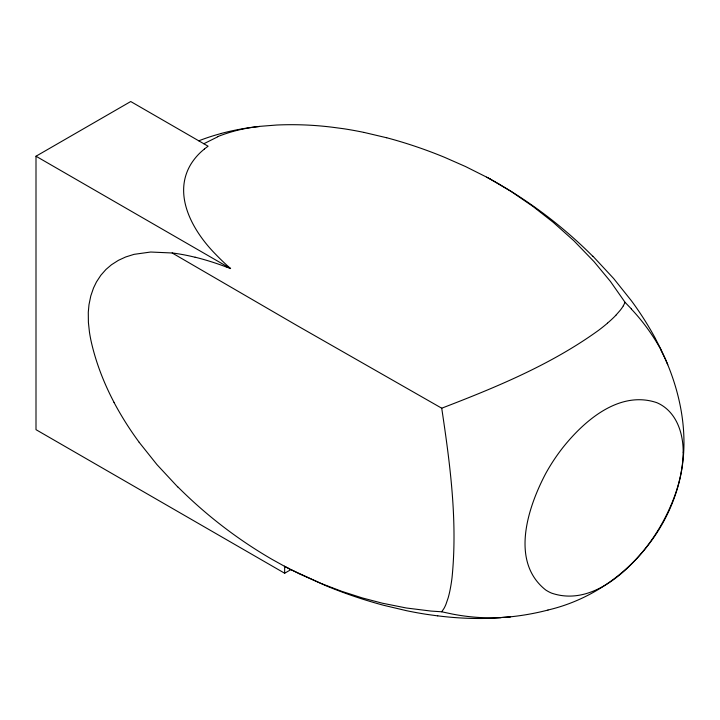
<?xml version="1.0" encoding="UTF-8"?>
<svg xmlns="http://www.w3.org/2000/svg" width="720" height="720" viewBox="0 0 720 720"><rect width="100%" height="100%" fill="white"/><g stroke="black" fill="none" stroke-linecap="round" stroke-linejoin="round"><path stroke-width="1.08" d="M490.149 179.037L511.227 191.538L532.908 206.388L553.167 222.264L573.939 240.831L594.027 261.63L610.416 281.421L625.077 302.346L623.304 305.856M300.348 574.272L320.787 583.353L341.712 591.318L362.331 597.942L382.302 603.189L406.278 607.986L431.028 611.073L441.72 611.784L444.006 608.409A37.998 37.998 0 0 0 445.959 604.287L448.182 597.807A103.896 103.896 0 0 0 450.171 589.428A165.15 165.15 0 0 0 452.016 577.8C457.74 521.181 450.117 464.184 441.72 408.204L296.91 325.476L172.188 252.99L150.678 252.027L134.037 254.349L125.685 256.977L118.395 260.343L111.465 264.762L106.011 269.415L100.881 275.211L96.462 281.934L93.528 287.982L90.792 295.929L88.992 304.695L88.281 312.273L88.398 322.416L89.433 332.001A144.117 144.117 0 0 0 91.269 341.883C96.057 362.952 103.977 383.238 114.03 402.345M615.879 315.252L620.091 310.437A44.235 44.235 0 0 0 623.313 305.856M204.345 149.022L208.098 146.205L130.725 101.529L36 156.222L36 429.669L284.652 573.237L290.916 569.619M203.85 143.748L217.755 136.8M441.72 408.204C496.251 387.234 551.142 364.617 598.752 330.192A178.578 178.578 0 0 0 607.491 323.172M547.974 610.02C605.547 596.601 654.417 553.239 674.406 497.52A159.849 159.849 0 0 0 682.524 464.472C687.033 430.623 680.598 396.135 667.755 364.725A158.175 158.175 0 0 0 665.082 358.551L660.582 349.488M221.112 133.515L216.585 134.784A213.606 213.606 0 0 0 198.783 140.814M259.335 126.396L276.651 125.028A329.823 329.823 0 0 1 332.865 127.296L344.034 128.79A394.326 394.326 0 0 1 364.104 132.444M510.183 616.851L511.272 616.734A254.799 254.799 0 0 0 547.983 610.056M509.103 616.968L510.606 616.806M509.94 616.878L493.956 618.102M509.274 616.941L500.607 617.58M437.733 615.888L426.564 614.34A394.326 394.326 0 0 1 406.503 610.686L383.931 605.358A465.543 465.543 0 0 1 325.989 585.747L291.348 569.844M364.104 132.435L386.676 137.763M441.72 611.784L452.376 614.061A208.467 208.467 0 0 0 500.616 617.715M226.305 266.931L230.571 268.56L36 156.222M299.925 574.128L284.355 566.199M289.71 569.025L284.652 566.379L284.652 573.237M486.756 177.201L465.525 166.545L444.627 157.347A465.543 465.543 0 0 0 386.685 137.745M284.652 566.361L271.881 559.269A456.687 456.687 0 0 1 177.777 486.828M486.648 177.147L487.557 177.633M487.35 177.516L488.358 178.065M488.052 177.894L489.159 178.497M488.754 178.272L489.96 178.938M489.447 178.659L490.761 179.37M490.842 179.424L498.726 183.861M625.077 302.346L631.404 308.925M592.92 256.212L613.638 278.496L631.449 300.825A319.617 319.617 0 0 1 655.515 338.697M177.687 486.918L156.969 464.634L139.158 442.305M655.479 338.715L660.699 348.921A265.086 265.086 0 0 1 667.755 364.725M498.699 183.906A456.687 456.687 0 0 1 592.83 256.302M221.103 133.47A253.422 253.422 0 0 1 259.335 126.432M217.692 136.629A153.054 153.054 0 0 1 259.344 126.531M493.956 618.183A329.823 329.823 0 0 1 437.742 615.834M139.185 442.287A319.464 319.464 0 0 1 113.985 402.363M172.188 252.954A199.233 199.233 0 0 1 195.129 257.274M195.147 257.193A280.449 280.449 0 0 1 226.287 266.985M230.58 268.542A227.412 227.412 0 0 1 215.721 254.367C193.293 231.696 172.035 195.336 190.917 164.151A58.977 58.977 0 0 1 204.381 149.067M631.314 309.015A199.872 199.872 0 0 1 660.744 349.398M615.897 315.27A115.992 115.992 0 0 1 607.473 323.145M683.181 452.196C682.857 477 674.28 501.03 662.517 522.621A193.374 193.374 0 0 1 656.748 532.35A192.204 192.204 0 0 1 645.597 548.163C623.979 575.334 588.834 605.79 551.628 593.145A37.242 37.242 0 0 1 545.697 589.977C509.778 561.555 527.949 507.195 545.733 473.499A193.401 193.401 0 0 1 551.772 463.293A192.213 192.213 0 0 1 562.806 447.66C584.424 420.489 619.506 390.087 656.703 402.633A37.251 37.251 0 0 1 662.571 405.747C677.709 415.71 683.28 434.916 683.181 452.196"/></g></svg>
